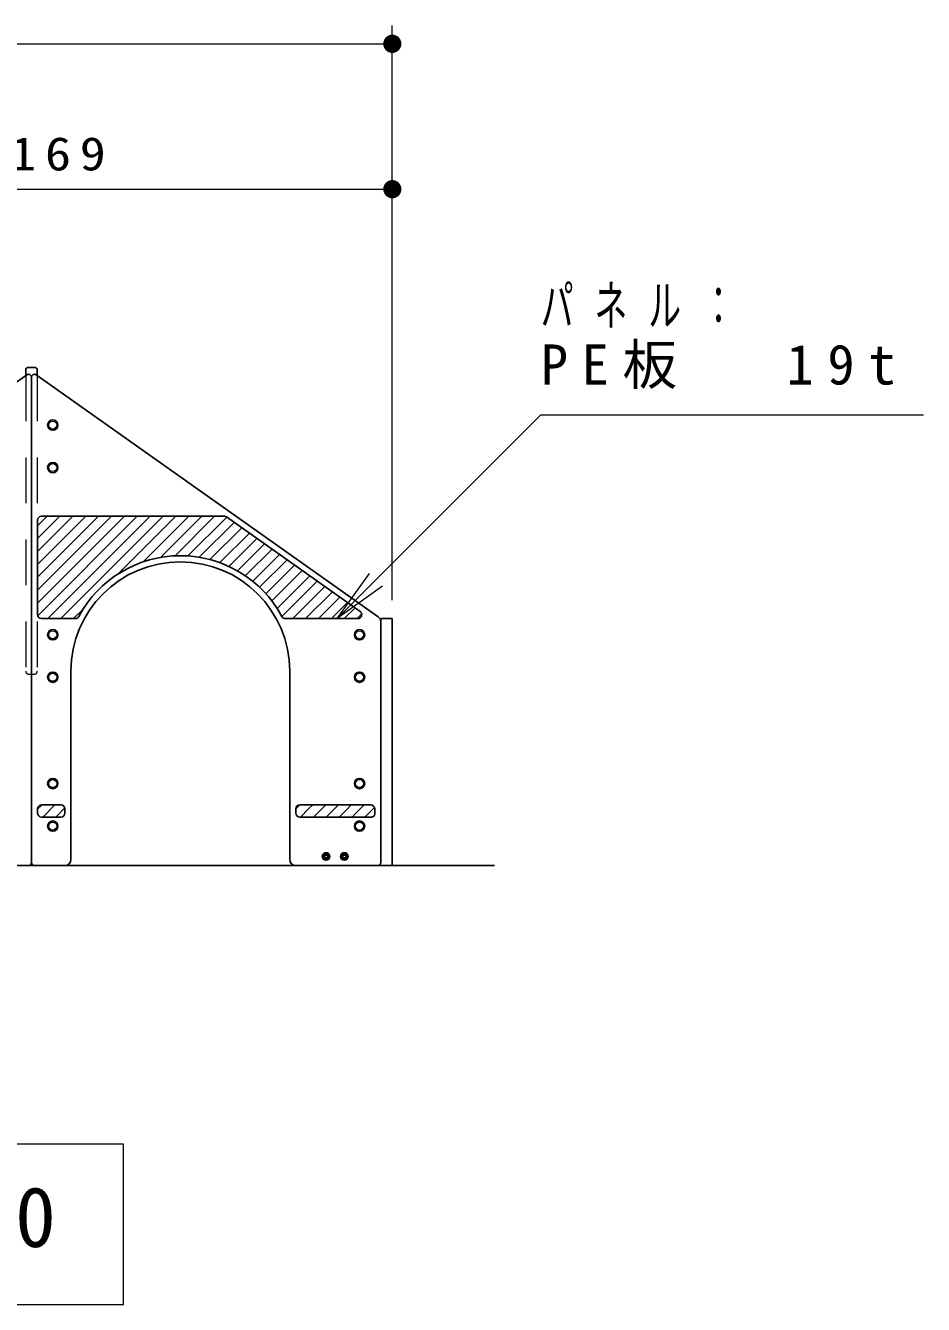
# Model space of a CAD drawing. Units: millimetres on the paper, scale 1:30. Extents: x -385 to 0, y -12 to 267.
# Drawn here: x -220.1 to -170.8, y 62.4 to 132.6 of the extents above; entities that cross this region are included whole.
import ezdxf

# ---------------------------------------------------------------- set-up
doc = ezdxf.new("R2010")
doc.units = ezdxf.units.MM
doc.linetypes.add('USER1', pattern=[4.5, 2.5, -2])
doc.layers.add('1_30', color=2, linetype='Continuous', lineweight=13)
doc.styles.add('ＭＳ ゴシック', font='')
doc.styles.get('ＭＳ ゴシック').set_extended_font_data('MS Gothic')

# ---------------------------------------------------------------- blocks, each defined once
blk = doc.blocks.new('filled_dot')
at = {"color": 0, "linetype": 'Continuous', "lineweight": -2, "const_width": 1.25}
blk.add_lwpolyline([(-0.625, 0, 1), (0.625, 0, 1)], format="xyb", close=True, dxfattribs=at)

msp = doc.modelspace()

# ---------------------------------------------------------------- linework, layer by layer
at = {"layer": '1_30', "color": 7}
for p, q in [((-199.949, 124.609), (-199.949, 132.584)), ((-277.249, 131.584), (-199.949, 131.584)), ((-199.949, 101.056), (-199.949, 124.609)), ((-238.915, 123.609), (-199.949, 123.609)), ((-202.972, 100.056), (-201.204, 102.531)), ((-202.972, 100.056), (-200.851, 102.177)), ((-200.497, 101.823), (-202.972, 100.056)), ((-214.699, 71.231), (-262.499, 71.231)), ((-214.699, 62.431), (-214.699, 71.231)), ((-262.499, 62.431), (-214.699, 62.431))]:
    msp.add_line(p, q, dxfattribs=at)
at = {"layer": '1_30', "lineweight": 25}
for p, q in [((-220.065, 113.669), (-220.065, 113.385)), ((-219.899, 113.836), (-219.599, 113.836)), ((-219.432, 113.669), (-219.432, 113.385))]:
    msp.add_line(p, q, dxfattribs=at)
at = {"layer": '1_30', "color": 4, "lineweight": 25}
for p, q in [((-220.011, 113.423), (-238.774, 100.155)), ((-219.749, 113.287), (-219.749, 86.669)), ((-219.486, 113.423), (-200.723, 100.155)), ((-219.415, 105.453), (-219.415, 100.272)), ((-209.167, 105.669), (-219.199, 105.669)), ((-209.042, 105.63), (-201.716, 100.449)), ((-217.35, 100.056), (-219.199, 100.056)), ((-201.841, 100.056), (-205.814, 100.056)), ((-200.582, 86.669), (-200.582, 100.056)), ((-199.949, 86.503), (-199.949, 100.056)), ((-217.582, 97.169), (-217.582, 86.836)), ((-205.582, 97.169), (-205.582, 86.836)), ((-219.199, 89.836), (-218.132, 89.836)), ((-205.032, 89.836), (-201.132, 89.836)), ((-219.415, 89.619), (-219.415, 89.386)), ((-219.199, 89.169), (-218.132, 89.169)), ((-217.915, 89.619), (-217.915, 89.386)), ((-205.249, 89.619), (-205.249, 89.386)), ((-205.032, 89.169), (-201.082, 89.169)), ((-200.915, 89.336), (-200.915, 89.619)), ((-219.915, 86.503), (-235.415, 86.503)), ((-219.582, 86.503), (-217.915, 86.503)), ((-205.249, 86.503), (-204.082, 86.503)), ((-202.082, 86.503), (-200.749, 86.503))]:
    msp.add_line(p, q, dxfattribs=at)
at = {"layer": '1_30', "linetype": 'USER1'}
for p, q in [((-220.065, 113.385), (-220.065, 97.169)), ((-219.432, 113.385), (-219.432, 97.169)), ((-219.899, 97.003), (-219.599, 97.003))]:
    msp.add_line(p, q, dxfattribs=at)
at = {"layer": '1_30'}
for p, q in [((-219.415, 100.904), (-214.65, 105.669)), ((-219.415, 101.611), (-215.357, 105.669)), ((-219.415, 102.318), (-216.064, 105.669)), ((-219.415, 103.025), (-216.771, 105.669)), ((-219.415, 103.733), (-217.478, 105.669)), ((-219.415, 104.44), (-218.185, 105.669)), ((-219.415, 105.147), (-218.893, 105.669)), ((-219.405, 100.207), (-213.943, 105.669)), ((-218.849, 100.056), (-213.236, 105.669)), ((-218.142, 100.056), (-212.529, 105.669)), ((-214.972, 102.519), (-211.821, 105.669)), ((-213.617, 103.167), (-211.114, 105.669)), ((-212.668, 103.409), (-210.407, 105.669)), ((-211.874, 103.496), (-209.7, 105.669)), ((-211.173, 103.49), (-209.037, 105.626)), ((-210.539, 103.416), (-208.622, 105.333)), ((-209.957, 103.291), (-208.208, 105.04)), ((-209.419, 103.122), (-207.794, 104.747)), ((-208.919, 102.916), (-207.38, 104.454)), ((-208.452, 102.675), (-206.966, 104.161)), ((-208.016, 102.404), (-206.551, 103.868)), ((-207.61, 102.103), (-206.137, 103.576)), ((-207.233, 101.773), (-205.723, 103.283)), ((-206.883, 101.416), (-205.309, 102.99)), ((-206.561, 101.03), (-204.895, 102.697)), ((-206.268, 100.616), (-204.48, 102.404)), ((-206.005, 100.172), (-204.066, 102.111)), ((-205.414, 100.056), (-203.652, 101.818)), ((-204.707, 100.056), (-203.238, 101.525)), ((-204, 100.056), (-202.823, 101.232)), ((-217.435, 100.056), (-216.932, 100.559)), ((-203.293, 100.056), (-202.409, 100.94)), ((-202.586, 100.056), (-201.995, 100.647)), ((-201.879, 100.056), (-201.627, 100.307)), ((-219.415, 89.59), (-219.17, 89.836)), ((-219.129, 89.169), (-218.462, 89.836)), ((-205.249, 89.615), (-205.027, 89.836)), ((-204.543, 89.613), (-204.32, 89.836)), ((-203.661, 89.788), (-203.613, 89.836)), ((-202.998, 89.744), (-202.906, 89.836)), ((-202.447, 89.589), (-202.199, 89.836)), ((-201.973, 89.355), (-201.492, 89.836)), ((-218.422, 89.169), (-217.921, 89.67)), ((-204.987, 89.169), (-204.543, 89.613)), ((-204.28, 89.169), (-203.661, 89.788)), ((-203.573, 89.169), (-202.998, 89.744)), ((-202.866, 89.169), (-202.447, 89.589)), ((-202.159, 89.169), (-201.973, 89.355)), ((-201.451, 89.169), (-200.928, 89.693))]:
    msp.add_line(p, q, dxfattribs=at)
at = {"layer": '1_30', "color": 7, "lineweight": 25}
for p, q in [((-200.582, 100.056), (-199.949, 100.056)), ((-284.481, 86.503), (-194.35, 86.503)), ((-219.915, 86.503), (-219.582, 86.503)), ((-194.35, 86.503), (-202.082, 86.503))]:
    msp.add_line(p, q, dxfattribs=at)
at = {"layer": '1_30', "color": 4}
for p, q in [((-203.659, 87.003), (-203.62, 87.069)), ((-203.62, 86.936), (-203.659, 87.003)), ((-203.62, 87.069), (-203.543, 87.069)), ((-203.543, 87.069), (-203.505, 87.003)), ((-203.505, 87.003), (-203.543, 86.936)), ((-202.659, 87.003), (-202.62, 87.069)), ((-202.62, 86.936), (-202.659, 87.003)), ((-202.62, 87.069), (-202.543, 87.069)), ((-202.543, 87.069), (-202.505, 87.003)), ((-202.505, 87.003), (-202.543, 86.936)), ((-203.543, 86.936), (-203.62, 86.936)), ((-202.543, 86.936), (-202.62, 86.936))]:
    msp.add_line(p, q, dxfattribs=at)
at = {"layer": '1_30', "color": 7}
msp.add_lwpolyline([(-202.972, 100.056), (-191.806, 111.222), (-170.806, 111.222)], dxfattribs=at)
at = {"layer": '1_30', "color": 232, "lineweight": 25}
for centre in [(-218.582, 110.669), (-218.582, 108.336), (-218.582, 99.169), (-201.749, 99.169), (-218.582, 96.836), (-201.749, 96.836), (-218.582, 91.003), (-201.749, 91.003), (-218.582, 88.669), (-201.749, 88.669)]:
    msp.add_circle(centre, 0.283, dxfattribs=at)
at = {"layer": '1_30', "color": 232}
for centre in [(-218.582, 110.669), (-218.582, 108.336), (-218.582, 99.169), (-201.749, 99.169), (-218.582, 96.836), (-201.749, 96.836), (-218.582, 91.003), (-201.749, 91.003), (-218.582, 88.669), (-201.749, 88.669)]:
    msp.add_circle(centre, 0.217, dxfattribs=at)
at = {"layer": '1_30', "color": 7, "lineweight": 25}
for centre in [(-203.582, 87.003), (-202.582, 87.003)]:
    msp.add_circle(centre, 0.208, dxfattribs=at)
at = {"layer": '1_30', "color": 3, "lineweight": 25}
for centre in [(-203.582, 87.003), (-202.582, 87.003)]:
    msp.add_circle(centre, 0.175, dxfattribs=at)
at = {"layer": '1_30', "color": 4, "lineweight": 25}
for centre in [(-203.582, 87.003), (-202.582, 87.003)]:
    msp.add_circle(centre, 0.158, dxfattribs=at)
at = {"layer": '1_30', "color": 4}
for centre, radius in [((-203.582, 87.003), 0.136), ((-203.582, 87.003), 0.077), ((-202.582, 87.003), 0.136), ((-202.582, 87.003), 0.077)]:
    msp.add_circle(centre, radius, dxfattribs=at)
at = {"layer": '1_30', "lineweight": 25}
for centre, start, end in [((-219.899, 113.669), 90, 180), ((-219.599, 113.669), 0, 90)]:
    msp.add_arc(centre, 0.167, start, end, dxfattribs=at)
at = {"layer": '1_30', "color": 4, "lineweight": 25}
for centre, radius, start, end in [((-219.915, 113.287), 0.167, 0, 125.26439), ((-219.582, 113.287), 0.167, 54.73561, 180), ((-219.199, 105.453), 0.217, 90, 180), ((-209.167, 105.453), 0.217, 54.73561, 90), ((-211.582, 97.169), 6, 0, 180), ((-211.582, 97.169), 6.333, 28.27618, 151.72382), ((-201.841, 100.272), 0.217, 270, 54.73561), ((-219.199, 100.272), 0.217, 180, 270), ((-217.35, 100.272), 0.217, 270, 331.72382), ((-205.814, 100.272), 0.217, 208.27618, 270), ((-200.915, 99.883), 0.333, 0, 54.73561), ((-219.199, 89.619), 0.217, 90, 180), ((-218.132, 89.619), 0.217, 0, 90), ((-205.032, 89.619), 0.217, 90, 180), ((-201.132, 89.619), 0.217, 0, 90), ((-219.199, 89.386), 0.217, 180, 270), ((-218.132, 89.386), 0.217, 270, 0), ((-205.032, 89.386), 0.217, 180, 270), ((-201.082, 89.336), 0.167, 270, 0), ((-219.915, 86.669), 0.167, 270, 0), ((-219.582, 86.669), 0.167, 180, 270), ((-217.915, 86.836), 0.333, 270, 0), ((-205.249, 86.836), 0.333, 180, 270), ((-200.749, 86.669), 0.167, 270, 0)]:
    msp.add_arc(centre, radius, start, end, dxfattribs=at)
at = {"layer": '1_30', "linetype": 'USER1'}
for centre, start, end in [((-219.899, 97.169), 180, 270), ((-219.599, 97.169), 270, 0)]:
    msp.add_arc(centre, 0.167, start, end, dxfattribs=at)

# ---------------------------------------------------------------- block references
at = {"layer": '1_30', "color": 7, "xscale": 0.4, "yscale": 0.4, "rotation": 180}
for p in [(-199.949, 131.584), (-199.949, 123.609)]:
    msp.add_blockref('filled_dot', p, dxfattribs=at)

# ---------------------------------------------------------------- texts
at = {"layer": '1_30', "color": 7, "style": 'ＭＳ ゴシック'}
for s, insert, char_height, attachment_point in [('\\T1.33;\\W1.15;1169', (-219.011, 124.609), 1.833, 8), ('\\T1.64;\\W0.6;パネル：', (-191.806, 117.172), 2.199, 4), ('\\T1.5;PE板\u300019t', (-191.806, 113.872), 2.199, 4), ('\\T1.5;立面図\\~S=1/30', (-261.099, 66.831), 3.299, 4)]:
    msp.add_mtext(s, dxfattribs=dict(at, insert=insert, char_height=char_height, attachment_point=attachment_point))

doc.saveas('drawing.dxf')
